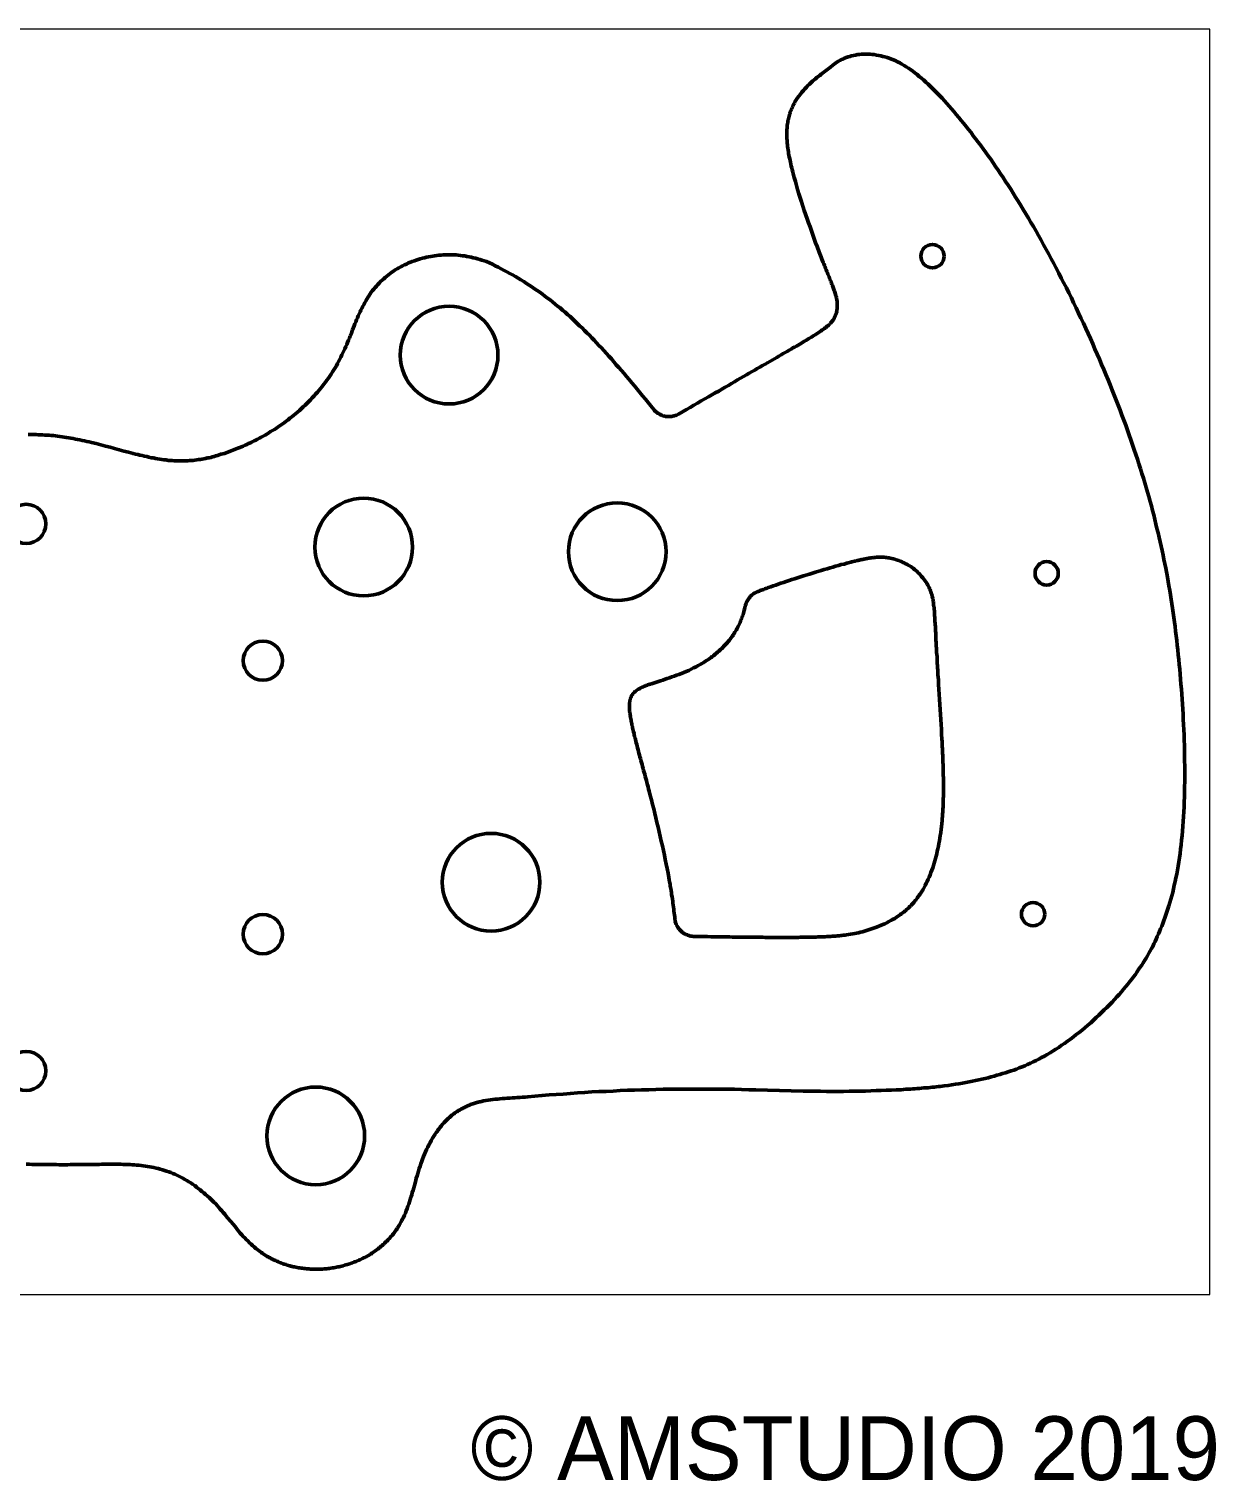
# Model space of a CAD drawing. Header units: inches. Extents: x 38 to 342, y -209 to -24.
# Drawn here: x 190 to 342, y -209.4 to -23.6 of the extents above; entities that cross this region are included whole.
import ezdxf

# ---------------------------------------------------------------- set-up
doc = ezdxf.new("R2010")
doc.units = ezdxf.units.IN
doc.header["$MEASUREMENT"] = 0
doc.layers.add('Layer 1', color=7, linetype='Continuous')

# ---------------------------------------------------------------- blocks, each defined once
blk = doc.blocks.new('block 2')
at = {"layer": 'Layer 1', "lineweight": 0}
blk.add_lwpolyline([(38.05, -185.54), (341.26, -185.54), (341.26, -23.57), (38.05, -23.57), (38.05, -185.54)], dxfattribs=at)
at = {"layer": 'Layer 1', "color": 7, "lineweight": 50, "true_color": 0xffffff}
for points in [[(253.91, -160.25), (254.82, -160.16), (255.73, -160.1), (256.64, -160.01), (257.55, -159.95), (258.46, -159.89), (259.37, -159.82), (260.28, -159.76), (261.19, -159.7), (262.1, -159.63), (263.01, -159.59), (263.94, -159.55), (264.85, -159.51), (265.76, -159.46), (266.67, -159.42), (267.58, -159.4), (268.49, -159.36), (269.42, -159.34), (270.33, -159.32), (271.24, -159.29), (272.15, -159.27), (273.06, -159.27), (273.97, -159.25), (274.91, -159.25), (275.82, -159.25), (276.73, -159.25), (277.64, -159.25), (278.55, -159.27), (279.46, -159.27), (280.39, -159.29), (281.3, -159.32), (282.21, -159.34), (283.12, -159.36), (284.62, -159.4), (286.15, -159.44), (287.65, -159.49), (289.17, -159.51), (289.91, -159.53), (290.65, -159.53), (291.42, -159.53), (292.16, -159.55), (292.88, -159.55), (293.62, -159.55), (294.34, -159.55), (295.06, -159.53), (295.75, -159.53), (296.45, -159.53), (297.15, -159.51), (297.83, -159.49), (298.51, -159.46), (299.16, -159.44), (299.82, -159.42), (300.48, -159.4), (301.09, -159.36), (301.41, -159.36), (301.72, -159.34), (302.02, -159.32), (302.32, -159.29), (302.61, -159.27), (302.91, -159.25), (303.21, -159.23), (303.5, -159.21), (303.78, -159.19), (304.07, -159.17), (304.35, -159.15), (304.62, -159.12), (304.9, -159.1), (305.17, -159.08), (305.45, -159.04), (305.7, -159.02), (305.98, -159), (306.23, -158.96), (306.49, -158.93), (306.74, -158.91), (307.25, -158.85), (307.74, -158.79), (308.2, -158.7), (308.67, -158.64), (309.13, -158.57), (309.58, -158.49), (310.02, -158.41), (310.44, -158.34), (310.87, -158.26), (311.27, -158.17), (311.67, -158.09), (312.07, -157.98), (312.48, -157.9), (312.86, -157.81), (313.24, -157.71), (313.62, -157.6), (313.98, -157.5), (314.36, -157.39), (314.72, -157.28), (315.08, -157.18), (315.44, -157.05), (315.8, -156.94), (316.16, -156.82), (316.5, -156.69), (316.86, -156.54), (317.22, -156.42), (317.58, -156.27), (317.92, -156.1), (318.28, -155.95), (318.64, -155.78), (319, -155.61), (319.36, -155.42), (319.72, -155.23), (320.08, -155.04), (320.44, -154.83), (320.79, -154.62), (321.18, -154.38), (321.54, -154.15), (321.92, -153.92), (322.28, -153.66), (322.66, -153.41), (323.04, -153.14), (323.4, -152.86), (323.78, -152.58), (324.14, -152.29), (324.52, -152.01), (324.9, -151.7), (325.26, -151.4), (325.62, -151.08), (326, -150.76), (326.36, -150.45), (326.7, -150.11), (327.06, -149.79), (327.4, -149.45), (327.74, -149.13), (328.08, -148.8), (328.42, -148.46), (328.73, -148.12), (329.05, -147.8), (329.35, -147.46), (329.64, -147.14), (329.94, -146.81), (330.21, -146.49), (330.49, -146.15), (330.74, -145.83), (331, -145.51), (331.25, -145.2), (331.48, -144.9), (331.72, -144.58), (331.93, -144.29), (332.14, -143.97), (332.35, -143.67), (332.54, -143.38), (332.73, -143.08), (332.92, -142.78), (333.11, -142.49), (333.28, -142.19), (333.45, -141.87), (333.62, -141.58), (333.77, -141.28), (333.94, -140.99), (334.09, -140.67), (334.24, -140.37), (334.38, -140.05), (334.53, -139.74), (334.68, -139.4), (334.83, -139.08), (334.96, -138.74), (335.1, -138.4), (335.23, -138.06), (335.38, -137.7), (335.51, -137.34), (335.63, -136.96), (335.76, -136.58), (335.89, -136.2), (336.01, -135.8), (336.14, -135.38), (336.27, -134.97), (336.37, -134.53), (336.5, -134.11), (336.61, -133.64), (336.71, -133.17), (336.82, -132.71), (336.92, -132.22), (337.03, -131.74), (337.11, -131.23), (337.2, -130.72), (337.28, -130.19), (337.37, -129.66), (337.45, -129.11), (337.52, -128.56), (337.58, -127.99), (337.64, -127.42), (337.71, -126.82), (337.75, -126.23), (337.81, -125.62), (337.86, -125.03), (337.9, -124.39), (337.92, -123.78), (337.96, -123.14), (337.98, -122.51), (338, -121.87), (338.02, -121.22), (338.02, -120.56), (338.05, -119.9), (338.05, -119.25), (338.05, -118.59), (338.05, -117.93), (338.02, -117.26), (338.02, -116.6), (338, -115.95), (338, -115.27), (337.98, -114.61), (337.96, -113.93), (337.92, -113.28), (337.9, -112.6), (337.86, -111.94), (337.83, -111.29), (337.79, -110.63), (337.75, -109.98), (337.71, -109.34), (337.66, -108.69), (337.62, -108.05), (337.56, -107.41), (337.52, -106.78), (337.45, -106.14), (337.41, -105.51), (337.35, -104.9), (337.28, -104.28), (337.22, -103.67), (337.16, -103.05), (337.09, -102.44), (337.03, -101.85), (336.95, -101.26), (336.88, -100.66), (336.8, -100.07), (336.73, -99.48), (336.65, -98.88), (336.56, -98.31), (336.48, -97.72), (336.39, -97.15), (336.31, -96.58), (336.2, -96.01), (336.12, -95.43), (336.01, -94.86), (335.82, -93.74), (335.61, -92.6), (335.51, -92.03), (335.38, -91.48), (335.27, -90.91), (335.15, -90.33), (335.02, -89.76), (334.89, -89.21), (334.77, -88.64), (334.64, -88.07), (334.49, -87.5), (334.36, -86.93), (334.21, -86.35), (334.07, -85.76), (333.92, -85.19), (333.77, -84.62), (333.6, -84.03), (333.43, -83.43), (333.28, -82.84), (333.09, -82.25), (332.92, -81.66), (332.75, -81.06), (332.56, -80.47), (332.37, -79.86), (332.18, -79.24), (331.99, -78.65), (331.78, -78.04), (331.57, -77.42), (331.36, -76.79), (331.15, -76.17), (330.93, -75.54), (330.7, -74.9), (330.49, -74.29), (330.26, -73.65), (330, -73), (329.77, -72.36), (329.52, -71.73), (329.26, -71.07), (329.01, -70.42), (328.75, -69.78), (328.5, -69.12), (328.22, -68.47), (327.95, -67.81), (327.7, -67.16), (327.4, -66.5), (327.12, -65.84), (326.85, -65.19), (326.55, -64.53), (326.26, -63.85), (325.96, -63.2), (325.66, -62.54), (325.37, -61.89), (325.07, -61.23), (324.75, -60.57), (324.46, -59.94), (324.14, -59.28), (323.82, -58.63), (323.53, -57.99), (323.21, -57.36), (322.89, -56.72), (322.57, -56.09), (322.23, -55.45), (321.92, -54.84), (321.6, -54.2), (321.28, -53.59), (320.94, -52.97), (320.63, -52.38), (320.31, -51.79), (319.97, -51.2), (319.65, -50.6), (319.33, -50.01), (319, -49.44), (318.68, -48.87), (318.34, -48.32), (318.02, -47.77), (317.7, -47.22), (317.37, -46.67), (317.05, -46.14), (316.73, -45.61), (316.39, -45.08), (316.07, -44.57), (315.76, -44.06), (315.44, -43.56), (315.1, -43.07), (314.78, -42.58), (314.47, -42.09), (314.15, -41.63), (313.83, -41.16), (313.51, -40.7), (313.2, -40.25), (312.88, -39.79), (312.56, -39.36), (312.24, -38.92), (311.93, -38.5), (311.61, -38.07), (311.29, -37.65), (310.97, -37.23), (310.68, -36.82), (310.36, -36.42), (310.04, -36.04), (309.72, -35.64), (309.43, -35.26), (309.11, -34.9), (308.79, -34.52), (308.5, -34.16), (308.18, -33.8), (307.88, -33.46), (307.59, -33.1), (307.27, -32.78), (306.97, -32.44), (306.68, -32.13), (306.38, -31.81), (306.08, -31.51), (305.79, -31.21), (305.49, -30.92), (305.2, -30.64), (304.9, -30.37), (304.62, -30.11), (304.33, -29.86), (304.05, -29.63), (303.76, -29.39), (303.48, -29.18), (303.21, -28.97), (302.93, -28.76), (302.66, -28.57), (302.38, -28.4), (302.1, -28.23), (301.83, -28.06), (301.55, -27.91), (301.28, -27.76), (301.03, -27.64), (300.75, -27.53), (300.48, -27.43), (300.2, -27.32), (299.92, -27.21), (299.65, -27.15), (299.4, -27.07), (299.12, -27), (298.85, -26.94), (298.57, -26.9), (298.29, -26.85), (298.02, -26.83), (297.74, -26.81), (297.47, -26.79), (297.19, -26.79), (296.92, -26.79), (296.64, -26.81), (296.39, -26.83), (296.14, -26.85), (295.88, -26.9), (295.63, -26.94), (295.37, -27), (295.14, -27.07), (294.93, -27.13), (294.7, -27.21), (294.48, -27.3), (294.27, -27.41), (294.08, -27.49), (293.89, -27.6), (293.7, -27.7), (293.51, -27.83), (293.34, -27.93), (293.15, -28.06), (292.98, -28.19), (292.66, -28.44), (292.33, -28.7), (291.99, -28.95), (291.82, -29.08), (291.65, -29.23), (291.48, -29.35), (291.31, -29.5), (291.12, -29.63), (290.95, -29.78), (290.76, -29.94), (290.57, -30.09), (290.38, -30.26), (290.19, -30.43), (290, -30.62), (289.79, -30.81), (289.6, -31), (289.4, -31.21), (289.21, -31.43), (289.02, -31.66), (288.83, -31.89), (288.64, -32.15), (288.47, -32.38), (288.3, -32.65), (288.22, -32.78), (288.13, -32.91), (288.05, -33.06), (287.99, -33.18), (287.9, -33.33), (287.84, -33.48), (287.78, -33.63), (287.71, -33.78), (287.65, -33.92), (287.58, -34.07), (287.52, -34.24), (287.48, -34.39), (287.42, -34.56), (287.37, -34.71), (287.33, -34.88), (287.29, -35.05), (287.25, -35.22), (287.22, -35.38), (287.2, -35.55), (287.16, -35.72), (287.14, -35.89), (287.12, -36.08), (287.12, -36.25), (287.1, -36.44), (287.1, -36.63), (287.08, -36.82), (287.08, -37.01), (287.08, -37.21), (287.1, -37.4), (287.1, -37.61), (287.12, -37.8), (287.12, -38.01), (287.14, -38.2), (287.16, -38.41), (287.18, -38.62), (287.22, -38.84), (287.25, -39.07), (287.29, -39.28), (287.31, -39.49), (287.35, -39.72), (287.39, -39.94), (287.46, -40.17), (287.5, -40.4), (287.54, -40.63), (287.61, -40.87), (287.65, -41.12), (287.71, -41.35), (287.78, -41.59), (287.84, -41.84), (287.9, -42.09), (288.03, -42.58), (288.18, -43.09), (288.33, -43.6), (288.47, -44.13), (288.64, -44.66), (288.81, -45.19), (288.98, -45.71), (289.15, -46.24), (289.32, -46.79), (289.7, -47.85), (289.87, -48.38), (290.06, -48.91), (290.25, -49.42), (290.42, -49.93), (290.61, -50.43), (290.78, -50.94), (290.97, -51.41), (291.06, -51.66), (291.14, -51.89), (291.22, -52.13), (291.33, -52.34), (291.42, -52.57), (291.5, -52.78), (291.58, -53.02), (291.67, -53.23), (291.73, -53.44), (291.82, -53.63), (291.9, -53.84), (291.99, -54.03), (292.05, -54.22), (292.14, -54.41), (292.2, -54.6), (292.28, -54.79), (292.35, -54.96), (292.43, -55.13), (292.5, -55.3), (292.56, -55.47), (292.62, -55.62), (292.69, -55.79), (292.75, -55.94), (292.81, -56.09), (292.85, -56.23), (292.92, -56.38), (292.96, -56.51), (293.02, -56.64), (293.07, -56.78), (293.11, -56.91), (293.15, -57.04), (293.19, -57.14), (293.24, -57.27), (293.28, -57.4), (293.32, -57.5), (293.34, -57.61), (293.38, -57.72), (293.41, -57.82), (293.43, -57.93), (293.45, -58.03), (293.49, -58.24), (293.53, -58.44), (293.55, -58.63), (293.55, -58.82), (293.55, -59.01), (293.55, -59.18), (293.53, -59.37), (293.51, -59.54), (293.49, -59.71), (293.45, -59.85), (293.41, -60.02), (293.34, -60.17), (293.28, -60.32), (293.21, -60.47), (293.15, -60.62), (293.07, -60.74), (292.96, -60.89), (292.85, -61.02), (292.75, -61.14), (292.69, -61.21), (292.62, -61.29), (292.56, -61.36), (292.5, -61.42), (292.43, -61.48), (292.35, -61.55), (292.26, -61.61), (292.18, -61.69), (292.09, -61.76), (292.01, -61.82), (291.9, -61.91), (291.8, -61.97), (291.69, -62.05), (291.58, -62.12), (291.48, -62.2), (291.35, -62.29), (291.25, -62.37), (291.1, -62.46), (290.97, -62.54), (290.84, -62.63), (290.7, -62.71), (290.55, -62.82), (290.4, -62.9), (290.23, -63.01), (290.06, -63.11), (289.89, -63.2), (289.72, -63.3), (289.53, -63.43), (289.34, -63.54), (289.15, -63.64), (288.96, -63.77), (288.75, -63.9), (288.54, -64.02), (288.33, -64.15), (288.09, -64.28), (287.86, -64.4), (287.63, -64.55), (287.39, -64.68), (287.14, -64.83), (286.89, -64.98), (286.63, -65.12), (286.36, -65.29), (286.08, -65.44), (285.81, -65.61), (285.51, -65.78), (285.21, -65.95), (284.92, -66.12), (284.6, -66.29), (284.3, -66.48), (283.97, -66.65), (283.65, -66.84), (283.31, -67.03), (282.97, -67.24), (282.63, -67.43), (282.27, -67.64), (281.91, -67.85), (281.53, -68.07), (281.17, -68.28), (280.79, -68.49), (280.39, -68.72), (280.01, -68.96), (279.6, -69.19), (279.18, -69.42), (278.78, -69.65), (278.36, -69.91), (277.91, -70.14), (277.49, -70.39), (277.04, -70.65), (276.58, -70.92), (276.13, -71.18), (275.67, -71.45), (275.2, -71.73), (274.72, -72), (274.23, -72.28), (273.74, -72.57), (273.23, -72.85)], [(248.62, -53.33), (248.34, -53.25), (248.05, -53.14), (247.77, -53.06), (247.49, -52.97), (247.22, -52.91), (246.94, -52.85), (246.67, -52.78), (246.39, -52.72), (246.12, -52.68), (245.84, -52.61), (245.57, -52.59), (245.29, -52.55), (245.02, -52.53), (244.74, -52.49), (244.47, -52.49), (244.19, -52.47), (243.92, -52.47), (243.64, -52.47), (243.37, -52.47), (243.09, -52.49), (242.82, -52.51), (242.54, -52.53), (242.29, -52.55), (242.01, -52.59), (241.74, -52.64), (241.48, -52.68), (241.21, -52.72), (240.93, -52.78), (240.68, -52.85), (240.42, -52.91), (240.15, -52.97), (239.9, -53.06), (239.64, -53.14), (239.39, -53.23), (239.13, -53.33), (238.88, -53.42), (238.63, -53.52), (238.37, -53.65), (238.14, -53.76), (237.89, -53.88), (237.65, -54.01), (237.42, -54.14), (237.19, -54.27), (236.95, -54.41), (236.72, -54.56), (236.51, -54.71), (236.3, -54.86), (236.09, -55.03), (235.87, -55.2), (235.66, -55.37), (235.47, -55.54), (235.26, -55.7), (235.07, -55.9), (234.9, -56.09), (234.71, -56.26), (234.54, -56.47), (234.37, -56.66), (234.2, -56.87), (234.03, -57.06), (233.88, -57.27), (233.74, -57.48), (233.59, -57.69), (233.44, -57.93), (233.29, -58.14), (233.17, -58.37), (233.04, -58.6), (232.91, -58.84), (232.78, -59.07), (232.66, -59.3), (232.55, -59.54), (232.45, -59.79), (232.32, -60.02), (232.21, -60.28), (232.11, -60.53), (232, -60.78), (231.89, -61.04), (231.79, -61.29), (231.68, -61.55), (231.49, -62.08), (231.28, -62.61), (231.18, -62.86), (231.07, -63.13), (230.96, -63.41), (230.84, -63.68), (230.73, -63.94), (230.6, -64.21), (230.5, -64.49), (230.37, -64.76), (230.24, -65.04), (230.12, -65.29), (229.97, -65.57), (229.84, -65.84), (229.69, -66.12), (229.55, -66.39), (229.4, -66.67), (229.23, -66.92), (229.08, -67.2), (228.91, -67.47), (228.72, -67.73), (228.55, -68), (228.38, -68.26), (228.19, -68.53), (228, -68.79), (227.79, -69.04), (227.6, -69.31), (227.39, -69.57), (227.2, -69.8), (226.98, -70.06), (226.75, -70.31), (226.54, -70.54), (226.31, -70.8), (226.1, -71.03), (225.86, -71.26), (225.63, -71.5), (225.4, -71.73), (225.16, -71.94), (224.91, -72.17), (224.68, -72.38), (224.44, -72.6), (224.19, -72.81), (223.96, -73), (223.7, -73.21), (223.45, -73.4), (223.22, -73.59), (222.96, -73.78), (222.71, -73.97), (222.48, -74.14), (222.22, -74.31), (221.97, -74.48), (221.73, -74.65), (221.48, -74.82), (221.23, -74.97), (220.99, -75.11), (220.74, -75.26), (220.51, -75.41), (220.27, -75.56), (220.02, -75.69), (219.79, -75.81), (219.55, -75.94), (219.32, -76.07), (219.09, -76.19), (218.86, -76.3), (218.62, -76.43), (218.39, -76.53), (218.16, -76.64), (217.93, -76.74), (217.71, -76.85), (217.48, -76.96), (217.25, -77.04), (217.04, -77.15), (216.8, -77.23), (216.59, -77.32), (216.38, -77.4), (216.15, -77.49), (215.94, -77.57), (215.72, -77.65), (215.49, -77.72), (215.28, -77.8), (215.07, -77.89), (214.86, -77.95), (214.62, -78.01), (214.41, -78.08), (214.2, -78.14), (213.99, -78.21), (213.76, -78.27), (213.54, -78.33), (213.33, -78.4), (213.1, -78.44), (212.89, -78.48), (212.65, -78.54), (212.44, -78.59), (212.21, -78.63), (212, -78.67), (211.77, -78.69), (211.53, -78.73), (211.3, -78.76), (211.07, -78.78), (210.83, -78.82), (210.6, -78.82), (210.37, -78.84), (210.11, -78.86), (209.88, -78.86), (209.63, -78.86), (209.39, -78.86), (209.14, -78.86), (208.89, -78.84), (208.63, -78.84), (208.38, -78.82), (208.1, -78.8), (207.85, -78.78), (207.6, -78.73), (207.32, -78.71), (207.05, -78.67), (206.79, -78.63), (206.52, -78.59), (206.24, -78.54), (205.97, -78.48), (205.67, -78.44), (205.39, -78.37), (205.12, -78.31), (204.82, -78.25), (204.55, -78.18), (204.25, -78.12), (203.98, -78.04), (203.68, -77.97), (203.38, -77.91), (202.79, -77.74), (202.2, -77.59), (201.61, -77.42), (201.01, -77.27), (200.42, -77.1), (199.83, -76.96), (199.23, -76.79), (198.64, -76.64), (198.05, -76.49), (197.75, -76.43), (197.46, -76.36), (197.16, -76.3), (196.86, -76.24), (196.57, -76.17), (196.27, -76.11), (196, -76.05), (195.7, -76), (195.4, -75.94), (195.13, -75.9), (194.83, -75.86), (194.56, -75.81), (194.28, -75.77), (193.99, -75.73), (193.71, -75.69), (193.43, -75.64), (193.16, -75.62), (192.88, -75.6), (192.61, -75.56), (192.33, -75.54), (192.06, -75.54), (191.78, -75.52), (191.51, -75.5), (191.23, -75.5), (190.98, -75.47), (190.7, -75.47), (190.45, -75.47), (190.18, -75.47), (189.92, -75.47)], [(273.23, -72.85), (273.15, -72.91), (273.04, -72.96), (272.94, -73), (272.83, -73.04), (272.73, -73.08), (272.62, -73.1), (272.51, -73.12), (272.41, -73.15), (272.3, -73.17), (272.2, -73.19), (272.09, -73.19), (271.96, -73.19), (271.86, -73.19), (271.75, -73.19), (271.65, -73.17), (271.52, -73.15), (271.41, -73.12), (271.31, -73.1), (271.2, -73.06), (271.1, -73.02), (270.99, -73), (270.91, -72.93), (270.8, -72.89), (270.69, -72.83), (270.61, -72.79), (270.52, -72.72), (270.44, -72.64), (270.35, -72.57), (270.27, -72.51), (270.19, -72.43), (270.1, -72.34), (270.04, -72.26), (269.68, -71.81), (269.32, -71.37), (268.98, -70.94), (268.62, -70.52), (268.28, -70.1), (267.92, -69.67), (267.58, -69.25), (267.24, -68.85), (266.9, -68.45), (266.57, -68.07), (266.25, -67.66), (265.91, -67.28), (265.59, -66.9), (265.25, -66.54), (264.94, -66.16), (264.62, -65.8), (264.3, -65.44), (263.98, -65.1), (263.67, -64.74), (263.35, -64.4), (263.03, -64.07), (262.73, -63.75), (262.42, -63.41), (262.1, -63.09), (261.8, -62.77), (261.49, -62.46), (261.19, -62.16), (260.87, -61.84), (260.55, -61.55), (260.26, -61.25), (259.94, -60.95), (259.64, -60.68), (259.33, -60.38), (259.01, -60.11), (258.69, -59.83), (258.37, -59.56), (258.06, -59.28), (257.74, -59.03), (257.42, -58.77), (257.1, -58.5), (256.77, -58.24), (256.45, -58.01), (256.11, -57.76), (255.79, -57.5), (255.45, -57.27), (255.11, -57.04), (254.78, -56.81), (254.44, -56.57), (254.1, -56.34), (253.74, -56.13), (253.4, -55.9), (253.04, -55.68), (252.68, -55.47), (252.34, -55.26), (251.98, -55.05), (251.6, -54.86), (251.24, -54.65), (250.88, -54.46), (250.5, -54.27), (250.14, -54.07), (249.76, -53.88), (249.38, -53.69), (249, -53.52), (248.62, -53.33)], [(281.76, -97.45), (281.78, -97.36), (281.81, -97.3), (281.83, -97.21), (281.85, -97.15), (281.87, -97.06), (281.91, -97), (281.93, -96.94), (281.95, -96.85), (282, -96.79), (282.04, -96.73), (282.08, -96.66), (282.12, -96.6), (282.17, -96.54), (282.21, -96.47), (282.25, -96.41), (282.29, -96.34), (282.34, -96.28), (282.4, -96.24), (282.44, -96.18), (282.5, -96.13), (282.57, -96.07), (282.61, -96.03), (282.67, -95.96), (282.74, -95.92), (282.8, -95.88), (282.86, -95.84), (282.93, -95.79), (282.99, -95.75), (283.05, -95.73), (283.14, -95.69), (283.2, -95.67), (283.27, -95.63), (283.41, -95.58), (283.54, -95.52), (283.69, -95.46), (283.82, -95.41), (283.97, -95.35), (284.11, -95.31), (284.26, -95.24), (284.41, -95.18), (284.56, -95.14), (284.71, -95.07), (285.02, -94.97), (285.34, -94.84), (285.66, -94.74), (285.98, -94.63), (286.31, -94.5), (286.67, -94.4), (287.01, -94.27), (287.37, -94.16), (287.73, -94.04), (288.09, -93.93), (288.47, -93.8), (288.83, -93.7), (289.21, -93.57), (289.98, -93.34), (290.74, -93.11), (291.48, -92.89), (291.86, -92.77), (292.24, -92.66), (292.62, -92.56), (292.98, -92.45), (293.34, -92.34), (293.7, -92.24), (294.06, -92.13), (294.42, -92.05), (294.76, -91.96), (294.93, -91.9), (295.1, -91.86), (295.27, -91.82), (295.42, -91.77), (295.59, -91.73), (295.75, -91.69), (295.9, -91.67), (296.05, -91.62), (296.22, -91.58), (296.37, -91.54), (296.52, -91.52), (296.67, -91.48), (296.81, -91.46), (296.96, -91.41), (297.11, -91.39), (297.24, -91.37), (297.38, -91.35), (297.53, -91.31), (297.66, -91.29), (297.79, -91.26), (297.93, -91.26), (298.06, -91.24), (298.19, -91.22), (298.32, -91.2), (298.44, -91.2), (298.55, -91.18), (298.68, -91.18), (298.8, -91.18), (298.91, -91.18), (299.04, -91.18), (299.14, -91.18), (299.27, -91.18), (299.37, -91.18), (299.48, -91.18), (299.59, -91.18), (299.69, -91.2), (299.8, -91.2), (299.9, -91.22), (300.01, -91.24), (300.12, -91.24), (300.22, -91.26), (300.31, -91.29), (300.52, -91.33), (300.71, -91.37), (300.9, -91.43), (301.07, -91.5), (301.26, -91.56), (301.43, -91.62), (301.62, -91.69), (301.79, -91.75), (301.96, -91.84), (302.13, -91.92), (302.3, -92.01), (302.46, -92.09), (302.63, -92.2), (302.8, -92.28), (302.95, -92.39), (303.12, -92.51), (303.29, -92.62), (303.44, -92.75), (303.61, -92.87), (303.76, -93.02), (303.9, -93.17), (304.07, -93.32), (304.22, -93.47), (304.35, -93.64), (304.5, -93.8), (304.62, -93.97), (304.75, -94.14), (304.88, -94.33), (305, -94.5), (305.07, -94.61), (305.11, -94.69), (305.17, -94.8), (305.22, -94.88), (305.26, -94.99), (305.32, -95.07), (305.36, -95.18), (305.41, -95.29), (305.45, -95.37), (305.49, -95.48), (305.51, -95.58), (305.55, -95.69), (305.6, -95.79), (305.62, -95.9), (305.66, -96.01), (305.68, -96.11), (305.7, -96.22), (305.75, -96.32), (305.77, -96.45), (305.79, -96.56), (305.81, -96.68), (305.83, -96.81), (305.85, -96.94), (305.87, -97.06), (305.89, -97.19), (305.89, -97.32), (305.91, -97.47), (305.94, -97.59), (305.96, -97.74), (305.96, -97.89), (305.98, -98.04), (305.98, -98.21), (306, -98.36), (306.02, -98.52), (306.02, -98.69), (306.04, -98.86), (306.04, -99.05), (306.06, -99.22), (306.06, -99.41), (306.08, -99.63), (306.08, -99.82), (306.11, -100.03), (306.11, -100.22), (306.13, -100.43), (306.13, -100.66), (306.15, -100.87), (306.15, -101.11), (306.17, -101.34), (306.19, -101.57), (306.19, -101.83), (306.21, -102.06), (306.23, -102.31), (306.23, -102.57), (306.25, -102.82), (306.27, -103.1), (306.27, -103.37), (306.3, -103.63), (306.32, -103.9), (306.34, -104.2), (306.34, -104.47), (306.36, -104.77), (306.38, -105.04), (306.4, -105.34), (306.42, -105.64), (306.42, -105.93), (306.44, -106.25), (306.47, -106.55), (306.49, -106.86), (306.51, -107.16), (306.53, -107.48), (306.57, -108.11), (306.61, -108.73), (306.66, -109.38), (306.68, -110.02), (306.76, -111.31), (306.8, -111.94), (306.85, -112.58), (306.89, -113.21), (306.91, -113.85), (306.95, -114.46), (306.97, -114.78), (306.97, -115.08), (306.99, -115.39), (307.02, -115.69), (307.02, -115.99), (307.04, -116.28), (307.06, -116.58), (307.06, -116.88), (307.08, -117.15), (307.08, -117.45), (307.1, -117.72), (307.1, -118.02), (307.1, -118.29), (307.12, -118.57), (307.12, -118.82), (307.12, -119.1), (307.14, -119.37), (307.14, -119.63), (307.14, -119.88), (307.14, -120.14), (307.14, -120.39), (307.14, -120.64), (307.14, -120.88), (307.14, -121.13), (307.14, -121.36), (307.14, -121.6), (307.14, -121.83), (307.12, -122.06), (307.12, -122.3), (307.12, -122.53), (307.1, -122.74), (307.1, -122.95), (307.1, -123.16), (307.08, -123.4), (307.08, -123.59), (307.06, -123.8), (307.04, -124.01), (307.04, -124.2), (307.02, -124.41), (306.99, -124.6), (306.99, -124.79), (306.97, -125), (306.95, -125.19), (306.93, -125.39), (306.91, -125.55), (306.89, -125.75), (306.87, -125.94), (306.85, -126.11), (306.83, -126.3), (306.8, -126.46), (306.74, -126.82), (306.7, -127.16), (306.63, -127.5), (306.57, -127.84), (306.51, -128.16), (306.44, -128.5), (306.36, -128.81), (306.3, -129.13), (306.21, -129.45), (306.13, -129.75), (306.04, -130.06), (305.96, -130.36), (305.85, -130.66), (305.77, -130.95), (305.66, -131.25), (305.55, -131.54), (305.45, -131.82), (305.32, -132.12), (305.2, -132.39), (305.07, -132.67), (304.94, -132.92), (304.81, -133.2), (304.67, -133.45), (304.54, -133.7), (304.37, -133.96), (304.31, -134.09), (304.22, -134.21), (304.14, -134.34), (304.05, -134.44), (303.97, -134.57), (303.88, -134.7), (303.8, -134.8), (303.71, -134.93), (303.63, -135.04), (303.54, -135.14), (303.44, -135.27), (303.35, -135.38), (303.25, -135.48), (303.16, -135.59), (303.06, -135.69), (302.95, -135.8), (302.85, -135.91), (302.76, -135.99), (302.66, -136.1), (302.55, -136.2), (302.42, -136.29), (302.32, -136.39), (302.21, -136.48), (302.1, -136.56), (301.98, -136.67), (301.87, -136.75), (301.74, -136.84), (301.64, -136.92), (301.51, -137.01), (301.41, -137.09), (301.15, -137.26), (300.9, -137.41), (300.64, -137.56), (300.39, -137.7), (300.14, -137.83), (299.88, -137.96), (299.63, -138.09), (299.37, -138.21), (299.1, -138.32), (298.85, -138.42), (298.59, -138.53), (298.32, -138.64), (298.06, -138.72), (297.81, -138.8), (297.55, -138.89), (297.3, -138.97), (297.05, -139.04), (296.79, -139.12), (296.54, -139.19), (296.28, -139.25), (296.03, -139.29), (295.78, -139.36), (295.52, -139.4), (295.25, -139.44), (294.99, -139.48), (294.72, -139.52), (294.57, -139.55), (294.42, -139.57), (294.29, -139.57), (294.15, -139.59), (294, -139.61), (293.85, -139.63), (293.7, -139.63), (293.53, -139.65), (293.38, -139.67), (293.21, -139.67), (293.07, -139.69), (292.9, -139.69), (292.73, -139.72), (292.56, -139.72), (292.37, -139.74), (292.2, -139.74), (292.01, -139.76), (291.82, -139.76), (291.65, -139.76), (291.44, -139.78), (291.25, -139.78), (291.06, -139.78), (290.84, -139.8), (290.63, -139.8), (290.42, -139.8), (290.21, -139.8), (290, -139.82), (289.76, -139.82), (289.53, -139.82), (289.3, -139.82), (289.07, -139.82), (288.81, -139.82), (288.58, -139.84), (288.33, -139.84), (288.07, -139.84), (287.82, -139.84), (287.54, -139.84), (287.27, -139.84), (286.99, -139.84), (286.72, -139.84), (286.44, -139.84), (286.15, -139.84), (285.85, -139.84), (285.55, -139.84), (285.26, -139.84), (284.96, -139.84), (284.64, -139.84), (284.32, -139.84), (284.01, -139.82), (283.67, -139.82), (283.33, -139.82), (283.01, -139.82), (282.65, -139.82), (282.31, -139.82), (281.95, -139.82), (281.59, -139.8), (281.23, -139.8), (280.87, -139.8), (280.49, -139.8), (280.13, -139.8), (279.73, -139.78), (279.35, -139.78), (278.97, -139.78), (278.57, -139.76), (278.17, -139.76), (277.74, -139.76), (277.34, -139.76), (276.92, -139.74), (276.49, -139.74), (276.07, -139.74), (275.63, -139.72), (275.2, -139.72)], [(275.2, -139.72), (275.08, -139.72), (274.97, -139.69), (274.86, -139.67), (274.76, -139.67), (274.63, -139.63), (274.52, -139.61), (274.42, -139.57), (274.31, -139.52), (274.21, -139.48), (274.1, -139.44), (274.02, -139.38), (273.91, -139.33), (273.8, -139.27), (273.72, -139.21), (273.64, -139.12), (273.55, -139.06), (273.47, -138.97), (273.38, -138.89), (273.32, -138.8), (273.25, -138.72), (273.17, -138.64), (273.13, -138.53), (273.06, -138.42), (273, -138.34), (272.96, -138.23), (272.92, -138.13), (272.87, -138.02), (272.83, -137.92), (272.81, -137.81), (272.79, -137.68), (272.77, -137.58), (272.75, -137.47), (272.73, -137.22), (272.7, -136.98), (272.68, -136.73), (272.64, -136.48), (272.62, -136.22), (272.58, -135.97), (272.53, -135.71), (272.51, -135.46), (272.47, -135.19), (272.43, -134.93), (272.39, -134.66), (272.34, -134.4), (272.3, -134.13), (272.26, -133.85), (272.22, -133.58), (272.17, -133.3), (272.13, -133.03), (272.07, -132.75), (272.03, -132.48), (271.98, -132.18), (271.88, -131.61), (271.75, -131.04), (271.65, -130.47), (271.52, -129.87), (271.41, -129.3), (271.29, -128.71), (271.16, -128.12), (271.01, -127.52), (270.88, -126.93), (270.76, -126.34), (270.61, -125.75), (270.46, -125.15), (270.33, -124.56), (270.19, -123.99), (270.04, -123.4), (269.89, -122.82), (269.74, -122.25), (269.59, -121.68), (269.47, -121.13), (269.38, -120.86), (269.32, -120.58), (269.23, -120.31), (269.17, -120.03), (269.11, -119.76), (269.02, -119.5), (268.96, -119.23), (268.89, -118.97), (268.81, -118.72), (268.75, -118.46), (268.68, -118.21), (268.62, -117.96), (268.56, -117.7), (268.47, -117.45), (268.41, -117.22), (268.34, -116.96), (268.28, -116.73), (268.22, -116.5), (268.15, -116.26), (268.11, -116.03), (268.05, -115.82), (267.98, -115.59), (267.92, -115.37), (267.88, -115.16), (267.81, -114.95), (267.75, -114.74), (267.71, -114.53), (267.65, -114.32), (267.6, -114.12), (267.56, -113.93), (267.52, -113.74), (267.45, -113.55), (267.41, -113.36), (267.37, -113.19), (267.33, -113), (267.31, -112.83), (267.26, -112.66), (267.22, -112.49), (267.18, -112.33), (267.16, -112.18), (267.14, -112.03), (267.1, -111.86), (267.07, -111.71), (267.05, -111.56), (267.03, -111.44), (267.01, -111.29), (266.99, -111.16), (266.97, -111.03), (266.95, -110.89), (266.95, -110.78), (266.93, -110.65), (266.93, -110.53), (266.93, -110.42), (266.93, -110.29), (266.93, -110.19), (266.93, -110.08), (266.93, -109.98), (266.95, -109.89), (266.95, -109.79), (266.97, -109.7), (266.97, -109.6), (266.99, -109.51), (267.01, -109.43), (267.03, -109.34), (267.05, -109.26), (267.1, -109.19), (267.12, -109.11), (267.16, -109.02), (267.18, -108.96), (267.22, -108.9), (267.26, -108.81), (267.31, -108.75), (267.37, -108.69), (267.41, -108.62), (267.45, -108.56), (267.52, -108.52), (267.58, -108.45), (267.65, -108.39), (267.71, -108.35), (267.77, -108.28), (267.84, -108.24), (267.92, -108.18), (267.98, -108.13), (268.07, -108.09), (268.15, -108.05), (268.22, -107.99), (268.3, -107.94), (268.41, -107.9), (268.49, -107.86), (268.58, -107.82), (268.68, -107.77), (268.79, -107.73), (268.87, -107.69), (268.98, -107.65), (269.08, -107.61), (269.19, -107.56), (269.3, -107.52), (269.42, -107.48), (269.53, -107.44), (269.66, -107.41), (269.76, -107.37), (269.89, -107.33), (270.02, -107.29), (270.14, -107.25), (270.27, -107.2), (270.4, -107.16), (270.65, -107.08), (270.93, -106.99), (271.2, -106.91), (271.5, -106.8), (271.77, -106.72), (272.07, -106.61), (272.37, -106.5), (272.66, -106.4), (272.96, -106.29), (273.28, -106.19), (273.59, -106.06), (273.89, -105.93), (274.21, -105.81), (274.52, -105.66), (274.82, -105.51), (275.14, -105.36), (275.46, -105.21), (275.75, -105.04), (275.9, -104.96), (276.07, -104.87), (276.22, -104.77), (276.37, -104.68), (276.51, -104.6), (276.66, -104.49), (276.81, -104.41), (276.96, -104.3), (277.11, -104.22), (277.26, -104.11), (277.38, -104.01), (277.53, -103.9), (277.68, -103.8), (277.81, -103.69), (277.95, -103.56), (278.08, -103.46), (278.23, -103.35), (278.36, -103.22), (278.48, -103.1), (278.61, -102.99), (278.76, -102.86), (278.88, -102.74), (278.99, -102.61), (279.12, -102.48), (279.24, -102.36), (279.35, -102.23), (279.48, -102.08), (279.58, -101.95), (279.71, -101.83), (279.82, -101.68), (279.92, -101.53), (280.03, -101.38), (280.13, -101.26), (280.24, -101.11), (280.32, -100.96), (280.43, -100.81), (280.51, -100.64), (280.6, -100.49), (280.71, -100.35), (280.79, -100.18), (280.87, -100.03), (280.94, -99.86), (281.02, -99.71), (281.11, -99.54), (281.17, -99.37), (281.23, -99.2), (281.3, -99.03), (281.36, -98.86), (281.43, -98.69), (281.49, -98.52), (281.53, -98.33), (281.59, -98.17), (281.64, -97.97), (281.68, -97.81), (281.72, -97.61), (281.76, -97.45)], [(189.67, -168.88), (190.07, -168.88), (190.45, -168.9), (190.85, -168.9), (191.25, -168.9), (191.64, -168.93), (192.02, -168.93), (192.4, -168.93), (192.78, -168.93), (193.16, -168.93), (193.52, -168.93), (193.9, -168.95), (194.26, -168.95), (194.62, -168.95), (194.98, -168.95), (195.34, -168.93), (195.7, -168.93), (196.04, -168.93), (196.4, -168.93), (196.74, -168.93), (197.08, -168.93), (197.41, -168.93), (197.73, -168.9), (198.07, -168.9), (198.39, -168.9), (198.73, -168.9), (199.04, -168.9), (199.36, -168.88), (199.68, -168.88), (200, -168.88), (200.29, -168.88), (200.61, -168.88), (200.91, -168.88), (201.2, -168.88), (201.52, -168.88), (201.82, -168.88), (202.11, -168.9), (202.39, -168.9), (202.68, -168.93), (202.98, -168.93), (203.26, -168.95), (203.55, -168.97), (203.83, -168.99), (204.1, -169.01), (204.4, -169.03), (204.67, -169.07), (204.95, -169.12), (205.23, -169.16), (205.5, -169.2), (205.78, -169.24), (206.05, -169.31), (206.33, -169.37), (206.58, -169.43), (206.85, -169.5), (207.13, -169.58), (207.41, -169.67), (207.66, -169.75), (207.93, -169.86), (208.19, -169.94), (208.46, -170.05), (208.72, -170.17), (208.97, -170.28), (209.25, -170.41), (209.5, -170.53), (209.75, -170.68), (210.01, -170.83), (210.26, -170.98), (210.52, -171.13), (210.75, -171.27), (211, -171.44), (211.26, -171.61), (211.49, -171.8), (211.72, -171.97), (211.96, -172.16), (212.19, -172.35), (212.42, -172.54), (212.65, -172.74), (212.87, -172.93), (213.1, -173.14), (213.31, -173.33), (213.52, -173.54), (213.73, -173.75), (213.95, -173.96), (214.14, -174.17), (214.35, -174.41), (214.54, -174.62), (214.73, -174.83), (214.92, -175.06), (215.11, -175.28), (215.3, -175.51), (215.47, -175.72), (215.85, -176.16), (216.21, -176.61), (216.57, -177.03), (216.74, -177.26), (216.93, -177.48), (217.1, -177.69), (217.29, -177.9), (217.48, -178.11), (217.67, -178.3), (217.86, -178.51), (218.05, -178.7), (218.26, -178.92), (218.48, -179.11), (218.67, -179.3), (218.9, -179.49), (219.11, -179.66), (219.34, -179.85), (219.55, -180.02), (219.68, -180.1), (219.81, -180.19), (219.91, -180.27), (220.04, -180.36), (220.17, -180.44), (220.3, -180.5), (220.42, -180.59), (220.55, -180.67), (220.68, -180.74), (220.8, -180.82), (220.93, -180.88), (221.08, -180.97), (221.21, -181.03), (221.35, -181.1), (221.48, -181.16), (221.63, -181.22), (221.76, -181.29), (221.9, -181.35), (222.05, -181.41), (222.2, -181.48), (222.35, -181.52), (222.5, -181.58), (222.65, -181.65), (222.79, -181.69), (222.94, -181.73), (223.11, -181.79), (223.26, -181.84), (223.43, -181.88), (223.58, -181.92), (223.75, -181.96), (223.89, -182.01), (224.06, -182.03), (224.23, -182.07), (224.38, -182.09), (224.55, -182.13), (224.72, -182.15), (224.89, -182.18), (225.06, -182.2), (225.23, -182.22), (225.4, -182.24), (225.57, -182.26), (225.74, -182.28), (225.9, -182.28), (226.07, -182.3), (226.24, -182.3), (226.43, -182.32), (226.6, -182.32), (226.77, -182.32), (226.94, -182.32), (227.13, -182.32), (227.3, -182.32), (227.47, -182.3), (227.64, -182.3), (227.83, -182.28), (228, -182.26), (228.17, -182.26), (228.36, -182.24), (228.53, -182.22), (228.7, -182.2), (228.89, -182.15), (229.06, -182.13), (229.23, -182.11), (229.4, -182.07), (229.59, -182.03), (229.76, -182.01), (229.93, -181.96), (230.1, -181.92), (230.27, -181.88), (230.43, -181.82), (230.63, -181.77), (230.79, -181.73), (230.96, -181.67), (231.11, -181.63), (231.28, -181.56), (231.45, -181.5), (231.62, -181.43), (231.79, -181.37), (231.94, -181.31), (232.11, -181.24), (232.28, -181.18), (232.42, -181.1), (232.59, -181.03), (232.74, -180.95), (232.89, -180.86), (233.06, -180.8), (233.21, -180.72), (233.36, -180.63), (233.5, -180.55), (233.65, -180.46), (233.8, -180.38), (233.93, -180.27), (234.07, -180.19), (234.22, -180.08), (234.35, -180), (234.5, -179.89), (234.63, -179.81), (234.75, -179.7), (234.88, -179.59), (235.03, -179.49), (235.15, -179.38), (235.26, -179.28), (235.39, -179.17), (235.51, -179.06), (235.62, -178.96), (235.75, -178.83), (235.85, -178.73), (235.98, -178.62), (236.09, -178.49), (236.19, -178.39), (236.3, -178.26), (236.4, -178.13), (236.51, -178.03), (236.59, -177.9), (236.7, -177.77), (236.81, -177.65), (236.89, -177.52), (236.98, -177.39), (237.06, -177.26), (237.17, -177.14), (237.25, -177.01), (237.31, -176.88), (237.4, -176.76), (237.48, -176.63), (237.57, -176.48), (237.63, -176.36), (237.72, -176.23), (237.78, -176.08), (237.84, -175.95), (237.99, -175.68), (238.12, -175.4), (238.24, -175.13), (238.35, -174.83), (238.46, -174.56), (238.56, -174.26), (238.67, -173.98), (238.77, -173.69), (238.86, -173.39), (238.96, -173.1), (239.05, -172.8), (239.13, -172.5), (239.22, -172.21), (239.39, -171.59), (239.56, -170.98), (239.64, -170.66), (239.75, -170.36), (239.83, -170.05), (239.92, -169.75), (240.02, -169.43), (240.13, -169.14), (240.23, -168.82), (240.34, -168.5), (240.45, -168.21), (240.57, -167.91), (240.7, -167.59), (240.83, -167.3), (240.95, -167), (241.1, -166.7), (241.25, -166.41), (241.4, -166.13), (241.55, -165.84), (241.72, -165.56), (241.8, -165.43), (241.89, -165.28), (241.97, -165.16), (242.05, -165.03), (242.14, -164.88), (242.25, -164.76), (242.33, -164.63), (242.41, -164.5), (242.52, -164.37), (242.61, -164.25), (242.71, -164.12), (242.82, -164.01), (242.9, -163.89), (243.01, -163.76), (243.11, -163.66), (243.22, -163.55), (243.33, -163.42), (243.43, -163.32), (243.54, -163.21), (243.64, -163.1), (243.75, -163), (243.88, -162.91), (243.98, -162.81), (244.09, -162.7), (244.21, -162.62), (244.32, -162.53), (244.45, -162.43), (244.55, -162.34), (244.68, -162.26), (244.81, -162.17), (244.91, -162.09), (245.04, -162.02), (245.17, -161.94), (245.29, -161.88), (245.42, -161.79), (245.55, -161.73), (245.67, -161.67), (245.8, -161.6), (245.93, -161.54), (246.06, -161.47), (246.18, -161.41), (246.33, -161.35), (246.46, -161.31), (246.58, -161.24), (246.73, -161.2), (246.86, -161.16), (246.99, -161.11), (247.13, -161.07), (247.28, -161.03), (247.41, -160.99), (247.56, -160.95), (247.69, -160.9), (247.83, -160.88), (247.98, -160.84), (248.26, -160.78), (248.55, -160.73), (248.85, -160.69), (249.15, -160.63), (249.44, -160.61), (249.74, -160.56), (250.06, -160.54), (250.35, -160.5), (250.67, -160.48), (250.99, -160.46), (251.28, -160.44), (251.6, -160.42), (251.94, -160.4), (252.26, -160.37), (252.57, -160.35), (252.91, -160.33), (253.23, -160.31), (253.57, -160.29), (253.91, -160.25)]]:
    blk.add_lwpolyline(points, dxfattribs=at)
for points in [[(307.23, -52.65), (307.23, -51.82), (306.56, -51.15), (305.73, -51.15), (304.91, -51.15), (304.24, -51.82), (304.24, -52.65), (304.24, -53.47), (304.91, -54.14), (305.73, -54.14), (306.56, -54.14), (307.23, -53.47), (307.23, -52.65)], [(250.1, -65.3), (250.1, -61.85), (247.3, -59.05), (243.84, -59.05), (240.39, -59.05), (237.59, -61.85), (237.59, -65.3), (237.59, -68.76), (240.39, -71.56), (243.84, -71.56), (247.3, -71.56), (250.1, -68.76), (250.1, -65.3)], [(239.16, -89.88), (239.16, -86.42), (236.35, -83.62), (232.9, -83.62), (229.45, -83.62), (226.65, -86.42), (226.65, -89.88), (226.65, -93.33), (229.45, -96.13), (232.9, -96.13), (236.35, -96.13), (239.16, -93.33), (239.16, -89.88)], [(192.19, -86.92), (192.19, -85.53), (191.06, -84.41), (189.68, -84.41), (188.29, -84.41), (187.17, -85.53), (187.17, -86.92), (187.17, -88.3), (188.29, -89.42), (189.68, -89.42), (191.06, -89.42), (192.19, -88.3), (192.19, -86.92)], [(271.62, -90.47), (271.62, -87.02), (268.82, -84.22), (265.37, -84.22), (261.92, -84.22), (259.12, -87.02), (259.12, -90.47), (259.12, -93.93), (261.92, -96.73), (265.37, -96.73), (268.82, -96.73), (271.62, -93.93), (271.62, -90.47)], [(321.85, -93.24), (321.85, -92.42), (321.19, -91.75), (320.36, -91.75), (319.54, -91.75), (318.87, -92.42), (318.87, -93.24), (318.87, -94.07), (319.54, -94.74), (320.36, -94.74), (321.19, -94.74), (321.85, -94.07), (321.85, -93.24)], [(222.5, -104.42), (222.5, -103.03), (221.37, -101.91), (219.99, -101.91), (218.6, -101.91), (217.48, -103.03), (217.48, -104.42), (217.48, -105.81), (218.6, -106.93), (219.99, -106.93), (221.37, -106.93), (222.5, -105.81), (222.5, -104.42)], [(255.47, -132.78), (255.47, -129.33), (252.67, -126.53), (249.22, -126.53), (245.77, -126.53), (242.97, -129.33), (242.97, -132.78), (242.97, -136.24), (245.77, -139.04), (249.22, -139.04), (252.67, -139.04), (255.47, -136.24), (255.47, -132.78)], [(320.12, -136.87), (320.12, -136.04), (319.45, -135.38), (318.63, -135.38), (317.8, -135.38), (317.13, -136.04), (317.13, -136.87), (317.13, -137.69), (317.8, -138.36), (318.63, -138.36), (319.45, -138.36), (320.12, -137.69), (320.12, -136.87)], [(222.5, -139.43), (222.5, -138.04), (221.37, -136.92), (219.99, -136.92), (218.6, -136.92), (217.48, -138.04), (217.48, -139.43), (217.48, -140.81), (218.6, -141.94), (219.99, -141.94), (221.37, -141.94), (222.5, -140.81), (222.5, -139.43)], [(192.19, -156.93), (192.19, -155.55), (191.06, -154.43), (189.68, -154.43), (188.29, -154.43), (187.17, -155.55), (187.17, -156.93), (187.17, -158.32), (188.29, -159.44), (189.68, -159.44), (191.06, -159.44), (192.19, -158.32), (192.19, -156.93)], [(233.02, -165.25), (233.02, -161.8), (230.22, -159), (226.76, -159), (223.31, -159), (220.51, -161.8), (220.51, -165.25), (220.51, -168.71), (223.31, -171.51), (226.76, -171.51), (230.22, -171.51), (233.02, -168.71), (233.02, -165.25)]]:
    blk.add_open_spline(points, degree=3, knots=[0, 0, 0, 0, 1, 1, 1, 2, 2, 2, 3, 3, 3, 4, 4, 4, 4], dxfattribs=at)

msp = doc.modelspace()

# ---------------------------------------------------------------- block references
at = {"layer": 'Layer 1'}
msp.add_blockref('block 2', (0, 0), dxfattribs=at)

# ---------------------------------------------------------------- texts
at = {"layer": 'Layer 1', "color": 250, "true_color": 0x231f20, "insert": (246.59, -209.42), "char_height": 8.16, "attachment_point": 7}
msp.add_mtext('\\fMyriad Pro|b0|i0|c0|p34;\\W1;© AMSTUDIO 2019', dxfattribs=at)

doc.saveas('drawing.dxf')
